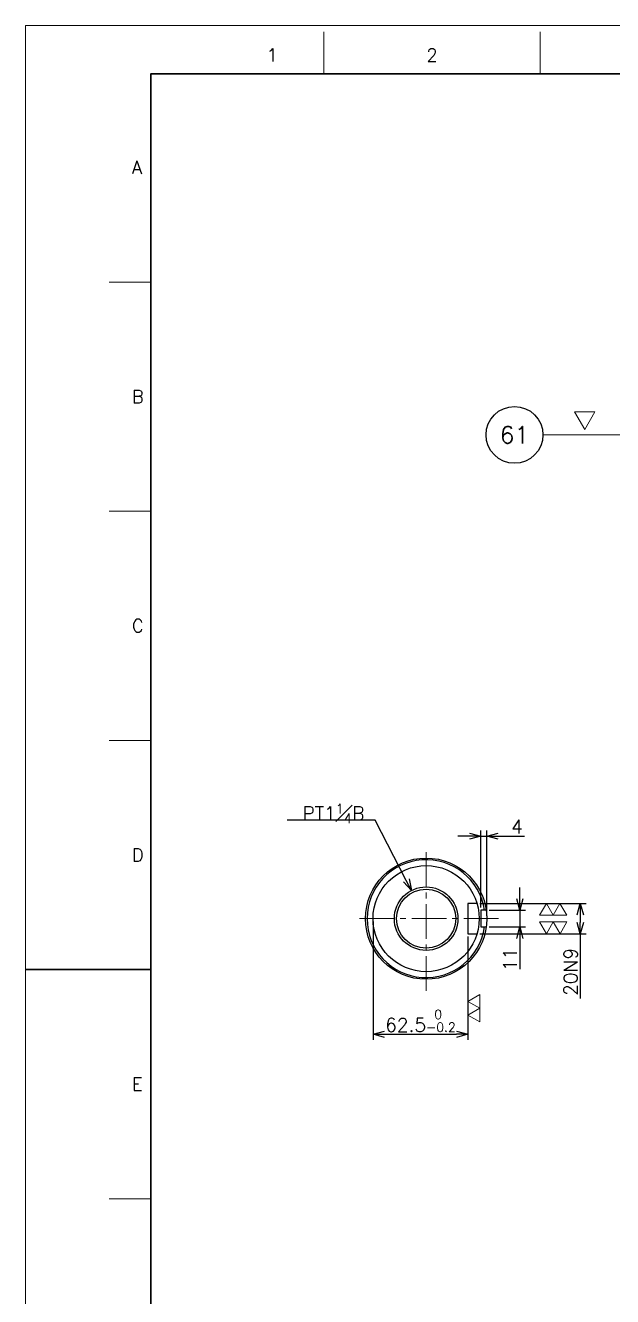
# Model space of a CAD drawing. Header units: millimetres. Extents: x 0 to 1764, y -17 to 1242.
# Drawn here: x 0 to 387, y 403 to 1242 of the extents above; entities that cross this region are included whole.
import ezdxf
from ezdxf import colors
from ezdxf.entities.mleader import LeaderData, LeaderLine
from ezdxf.enums import TextEntityAlignment as Align
from ezdxf.math import Vec2, Vec3

# ---------------------------------------------------------------- set-up
doc = ezdxf.new("R2010")
doc.units = ezdxf.units.MM
doc.header["$LTSCALE"] = 1.2
doc.header["$PDMODE"] = 99
doc.header["$PDSIZE"] = 1
doc.linetypes.add('CENTER2', pattern=[28.575, 19.05, -3.175, 3.175, -3.175])
for name, color, linetype, lineweight in [('05_CENTER', 4, 'CENTER2', 13), ('08_DIM', 3, 'Continuous', 13), ('90_FRAME', 5, 'Continuous', 35)]:
    doc.layers.add(name, color=color, linetype=linetype, lineweight=lineweight)
doc.layers.add('91_BLANK', color=5, linetype='Continuous', lineweight=0, plot=False)
doc.styles.add('KSS_TXT', font='txt.shx', dxfattribs={"bigfont": 'extfont2.shx'})
doc.styles.get("Standard").update_dxf_attribs({"font": 'txt.shx', "bigfont": 'extfont2.shx'})
doc.dimstyles.new('KSS_DIM', dxfattribs={"dimscale": 3, "dimtxt": 3, "dimasz": 2.5, "dimexe": 1.25, "dimexo": 0.625, "dimtad": 1, "dimdsep": 46, "dimtxsty": 'KSS_TXT', "dimblk": 'OPEN30', "dimcen": 0, "dimazin": 2, "dimtfac": 0.75, "dimtmove": 0, "dimatfit": 3, "dimldrblk": 'OPEN30', "dimfxl": 1.25, "dimtolj": 1, "dimarcsym": 0})

# ---------------------------------------------------------------- blocks, each defined once
blk = doc.blocks.new('AM_BALLOON1')
at = {"transparency": 16777216}
blk.add_circle((0, 0), 5, dxfattribs=at)
blk.add_attdef('B_NUMBER', text='', height=3, dxfattribs=at).set_placement((0, 0), align=Align.MIDDLE_CENTER)
blk = doc.blocks.new('_OPEN')
at = {"color": 0, "linetype": 'ByBlock'}
for p, q in [((-1, 0.17), (0, 0)), ((0, 0), (-1, -0.17)), ((0, 0), (-1, 0))]:
    blk.add_line(p, q, dxfattribs=at)
blk = doc.blocks.new('p1ba01')
for p, q in [((0, 0), (-1.5, 2.6)), ((-1.5, 2.6), (1.5, 2.6)), ((1.5, 2.6), (0, 0))]:
    blk.add_line(p, q)
blk = doc.blocks.new('_Open30')
at = {"color": 0, "linetype": 'ByBlock', "lineweight": -2}
for p, q in [((-1, 0.27), (0, 0)), ((0, 0), (-1, -0.27)), ((0, 0), (-1, 0))]:
    blk.add_line(p, q, dxfattribs=at)
blk = doc.blocks.new('*D182')
at = {"layer": '08_DIM', "color": 0, "lineweight": -2, "transparency": 16777216}
for p, q in [((325.92, 665.18), (325.92, 672.68)), ((305.66, 657.68), (329.67, 657.68)), ((325.92, 657.68), (325.92, 646.68)), ((305.66, 646.68), (329.67, 646.68)), ((325.92, 639.18), (325.92, 618.93))]:
    blk.add_line(p, q, dxfattribs=at)
at = {"layer": 'Defpoints', "color": 0, "transparency": 16777216}
for p in [(303.79, 657.68), (303.79, 646.68), (325.92, 646.68)]:
    blk.add_point(p, dxfattribs=at)
at = {"layer": '08_DIM', "color": 0, "lineweight": -2, "transparency": 16777216, "xscale": 7.5, "yscale": 7.5, "zscale": 7.5}
for p, rotation in [((325.92, 657.68), 270), ((325.92, 646.68), 90)]:
    blk.add_blockref('_Open30', p, dxfattribs=dict(at, rotation=rotation))
at = {"layer": '08_DIM', "color": 0, "transparency": 16777216, "insert": (319.55, 625.31), "char_height": 9, "attachment_point": 5, "rotation": 90, "style": 'KSS_TXT'}
blk.add_mtext('\\A1;11', dxfattribs=at)
blk = doc.blocks.new('*D183')
at = {"layer": '08_DIM', "color": 0, "lineweight": -2, "transparency": 16777216}
for p, q in [((299.58, 662.18), (369.57, 662.18)), ((365.82, 654.68), (365.82, 649.68)), ((299.58, 642.18), (369.57, 642.18)), ((365.82, 642.18), (365.82, 599.43))]:
    blk.add_line(p, q, dxfattribs=at)
at = {"layer": 'Defpoints', "color": 0, "transparency": 16777216}
for p in [(297.71, 662.18), (297.71, 642.18), (365.82, 642.18)]:
    blk.add_point(p, dxfattribs=at)
at = {"layer": '08_DIM', "color": 0, "lineweight": -2, "transparency": 16777216, "xscale": 7.5, "yscale": 7.5, "zscale": 7.5}
for p, rotation in [((365.82, 662.18), 90), ((365.82, 642.18), 270)]:
    blk.add_blockref('_Open30', p, dxfattribs=dict(at, rotation=rotation))
at = {"layer": '08_DIM', "color": 0, "transparency": 16777216, "insert": (359.44, 617.05), "char_height": 9, "attachment_point": 5, "rotation": 90, "style": 'KSS_TXT'}
blk.add_mtext('\\A1;20N9', dxfattribs=at)
blk = doc.blocks.new('*D184')
at = {"layer": '08_DIM', "color": 0, "lineweight": -2, "transparency": 16777216}
for p, q in [((292.67, 706.58), (285.17, 706.58)), ((300.17, 659.56), (300.17, 710.33)), ((300.17, 706.58), (304.17, 706.58)), ((304.17, 654.06), (304.17, 710.33)), ((311.67, 706.58), (328.92, 706.58))]:
    blk.add_line(p, q, dxfattribs=at)
at = {"layer": 'Defpoints', "color": 0, "transparency": 16777216}
for p in [(304.17, 706.58), (300.17, 657.68), (304.17, 652.18)]:
    blk.add_point(p, dxfattribs=at)
at = {"layer": '08_DIM', "color": 0, "lineweight": -2, "transparency": 16777216, "xscale": 7.5, "yscale": 7.5, "zscale": 7.5}
blk.add_blockref('_Open30', (300.17, 706.58), dxfattribs=at)
at = {"layer": '08_DIM', "color": 0, "lineweight": -2, "transparency": 16777216, "xscale": 7.5, "yscale": 7.5, "zscale": 7.5, "rotation": 180}
blk.add_blockref('_Open30', (304.17, 706.58), dxfattribs=at)
at = {"layer": '08_DIM', "color": 0, "transparency": 16777216, "insert": (324.04, 712.95), "char_height": 9, "attachment_point": 5, "style": 'KSS_TXT'}
blk.add_mtext('\\A1;4', dxfattribs=at)
blk = doc.blocks.new('*D185')
at = {"layer": '08_DIM', "color": 0, "lineweight": -2, "transparency": 16777216}
for p, q in [((229.17, 650.31), (229.17, 572.13)), ((291.67, 640.31), (291.67, 572.13)), ((236.67, 575.88), (284.17, 575.88))]:
    blk.add_line(p, q, dxfattribs=at)
at = {"layer": 'Defpoints', "color": 0, "transparency": 16777216}
for p in [(229.17, 652.18), (291.67, 642.18), (291.67, 575.88)]:
    blk.add_point(p, dxfattribs=at)
at = {"layer": '08_DIM', "color": 0, "lineweight": -2, "transparency": 16777216, "xscale": 7.5, "yscale": 7.5, "zscale": 7.5, "rotation": 180}
blk.add_blockref('_Open30', (229.17, 575.88), dxfattribs=at)
at = {"layer": '08_DIM', "color": 0, "lineweight": -2, "transparency": 16777216, "xscale": 7.5, "yscale": 7.5, "zscale": 7.5}
blk.add_blockref('_Open30', (291.67, 575.88), dxfattribs=at)
at = {"layer": '08_DIM', "color": 0, "transparency": 16777216, "insert": (260.42, 584.75), "char_height": 9, "attachment_point": 5, "style": 'KSS_TXT'}
blk.add_mtext('62.5{\\H6.000000;\\S 0^ -0.2;}', dxfattribs=at)
blk = doc.blocks.new('p1ba02')
for p, q in [((-1.5, 2.6), (1.5, 2.6)), ((0, 0), (-1.5, 2.6)), ((1.5, 2.6), (0, 0)), ((3, 0), (1.5, 2.6)), ((1.5, 2.6), (4.5, 2.6)), ((4.5, 2.6), (3, 0))]:
    blk.add_line(p, q)

msp = doc.modelspace()

# ---------------------------------------------------------------- linework, layer by layer
for p, q in [((297.709, 662.181), (291.668, 662.181)), ((291.668, 662.181), (291.668, 642.181)), ((303.788, 657.681), (300.168, 657.681)), ((300.168, 657.681), (300.168, 646.681)), ((300.168, 646.681), (303.788, 646.681)), ((291.668, 642.181), (297.709, 642.181))]:
    msp.add_line(p, q)
at = {"color": 0}
for radius in [40, 35, 20.955, 19.476]:
    msp.add_circle((264.168, 652.181), radius, dxfattribs=at)
msp.add_arc((264.168, 652.181), 38.917, 8.124502, 351.875498, dxfattribs=at)
at = {"layer": '05_CENTER'}
for p, q in [((264.168, 604.563), (264.168, 699.799)), ((311.786, 652.181), (216.55, 652.181))]:
    msp.add_line(p, q, dxfattribs=at)
at = {"layer": '08_DIM'}
msp.add_line((341.216, 971.395), (456.72, 971.395), dxfattribs=at)
at = {"layer": '90_FRAME', "color": 4, "lineweight": 13}
for p, q in [((196.76, 1209.75), (196.76, 1237.359)), ((339.328, 1209.75), (339.328, 1237.359)), ((82.742, 1072.29), (55.133, 1072.29)), ((82.742, 921.066), (55.133, 921.066)), ((82.742, 769.842), (55.133, 769.842)), ((82.742, 467.394), (55.133, 467.394))]:
    msp.add_line(p, q, dxfattribs=at)
at = {"layer": '90_FRAME'}
msp.add_line((0, 618.618), (82.742, 618.618), dxfattribs=at)
msp.add_lwpolyline([(82.742, 27.485), (1736.459, 27.485), (1736.459, 1209.75), (82.742, 1209.75)], close=True, dxfattribs=at)
at = {"layer": '91_BLANK'}
msp.add_lwpolyline([(0, 0), (1764.068, 0), (1764.068, 1241.619), (0, 1241.619)], close=True, dxfattribs=at)

# ---------------------------------------------------------------- block references
at = {"layer": '08_DIM'}
for name, p, xscale, yscale, zscale in [('p1ba01', (368.723, 974.972), 4.5, 4.5, 4.5), ('p1ba02', (343.508, 642.181), 3, 3, 3)]:
    msp.add_blockref(name, p, dxfattribs=dict(at, xscale=xscale, yscale=yscale, zscale=zscale))
at = {"layer": '08_DIM', "xscale": 3, "yscale": 3, "zscale": 3}
for p, rotation in [((352.423, 662.181), 180), ((291.668, 597.579), 270)]:
    msp.add_blockref('p1ba02', p, dxfattribs=dict(at, rotation=rotation))

# ---------------------------------------------------------------- texts
at = {"layer": '90_FRAME', "color": 0, "lineweight": 13, "style": 'KSS_TXT'}
for s, p in [('1', (162.682, 1215.249)), ('2', (268.044, 1215.249))]:
    msp.add_text(s, height=8.52, dxfattribs=at).set_placement(p, align=Align.BOTTOM_CENTER)
for s, p in [('A', (70.199, 1147.902)), ('B', (70.199, 996.678)), ('C', (70.199, 845.454)), ('D', (70.199, 694.23)), ('E', (70.199, 543.006))]:
    msp.add_text(s, height=8.52, dxfattribs=at).set_placement(p, align=Align.MIDDLE_LEFT)

# ---------------------------------------------------------------- dimensions: what is measured, and where the dimension line sits
at = {"layer": '08_DIM'}
for base, p1, p2, override, picture, middle in [((304.168, 706.575), (300.168, 657.681), (304.168, 652.181), {"dimarcsym": 1}, '*D184', (324.043, 712.95)), ((291.668, 575.877), (229.168, 652.181), (291.668, 642.181), {"dimpost": '', "dimtol": 1, "dimlim": 0, "dimtp": 0, "dimtm": 0.2, "dimtfac": 0.666667, "dimtdec": 2, "dimtolj": 0, "dimtzin": 8, "dimarcsym": 1}, '*D185', (260.418, 584.752))]:
    dim = msp.add_linear_dim(base=base, p1=p1, p2=p2, dimstyle='KSS_DIM', override=override, dxfattribs=at)
    dim.commit()
    dim.dimension.update_dxf_attribs({"geometry": picture, "text_midpoint": middle})
dim = msp.add_linear_dim(base=(325.924, 646.681), p1=(303.788, 657.681), p2=(303.788, 646.681), angle=90, dimstyle='KSS_DIM', override={"dimarcsym": 1}, dxfattribs=at)
dim.commit()
dim.dimension.update_dxf_attribs({"geometry": '*D182', "text_midpoint": (319.549, 625.306)})
dim = msp.add_linear_dim(base=(365.816, 642.181), p1=(297.709, 662.181), p2=(297.709, 642.181), angle=90, text='<>N9', dimstyle='KSS_DIM', override={"dimarcsym": 1}, dxfattribs=at)
dim.commit()
dim.dimension.update_dxf_attribs({"geometry": '*D183', "text_midpoint": (359.441, 617.054)})

# ---------------------------------------------------------------- leaders
ml = msp.add_multileader_block('Standard', dxfattribs=at)
ml.set_content('AM_BALLOON1', color=256, scale=3.75)
ml.set_attribute('B_NUMBER', '61', width=0)
ml.set_leader_properties(color=256, linetype='ByLayer', lineweight=-1)
ml.set_arrow_properties(name='OPEN')
ml.build(insert=Vec2(0, 0))
ml.multileader.update_dxf_attribs({"leader_type": 0, "has_dogleg": 0, "text_right_attachment_type": 6, "dogleg_length": 0, "arrow_head_size": 7.5, "scale": 2.5, "block_connection_type": 1})
ctx = ml.context
ctx.base_point, ctx.scale, ctx.char_height, ctx.arrow_head_size, ctx.landing_gap_size, ctx.plane_origin = Vec3(322.444, 971.41), 2.5, 15, 7.5, 7.5, Vec3(322.444, 971.41)
ctx.right_attachment, ctx.attachment_type = 6, 1
notes = []
notes.append((ctx, [(0, (0, 0, 0), (0, 0), (1, 0), 1, [])]))
ctx.block.insert = Vec3(322.444, 971.41)
ml = msp.add_multileader_mtext('Standard', dxfattribs=at)
ml.set_content('\\A1;PT1{\\H0.7x;\\S1#4;}B', color=256)
ml.set_leader_properties()
ml.set_arrow_properties(name='OPEN30')
ml.build(insert=Vec2(0, 0))
ml.multileader.update_dxf_attribs({"text_left_attachment_type": 6, "text_right_attachment_type": 6, "dogleg_length": 0.36, "arrow_head_size": 7.5, "scale": 3})
ctx = ml.context
ctx.base_point, ctx.scale, ctx.char_height, ctx.arrow_head_size, ctx.landing_gap_size, ctx.plane_origin = Vec3(176.981, 717.091), 3, 9, 7.5, 6, Vec3(251.069, 817.39)
ctx.left_attachment, ctx.right_attachment, ctx.text_align_type = 6, 6, 2
notes.append((ctx, [(0, (1, 1, 0), (230.561, 717.091), (-1, 0), 1.08, [(0, [(254.534, 670.79)], 0, [])])]))
ctx.mtext.insert, ctx.mtext.alignment, ctx.mtext.line_spacing_style, ctx.mtext.flow_direction = Vec3(223.481, 727.891), 3, 2, 5
for ctx, leaders in notes:
    for number, flags, end, landing, length, lines in leaders:
        leader = LeaderData()
        leader.index, (leader.has_last_leader_line, leader.has_dogleg_vector, leader.attachment_direction) = number, flags
        leader.last_leader_point, leader.dogleg_vector, leader.dogleg_length = Vec3(end), Vec3(landing), length
        for number, points, colour, breaks in lines:
            line = LeaderLine()
            line.index, line.vertices, line.color, line.breaks = number, Vec3.list(points), colors.encode_raw_color(colour), breaks
            leader.lines.append(line)
        ctx.leaders.append(leader)

doc.saveas('drawing.dxf')
